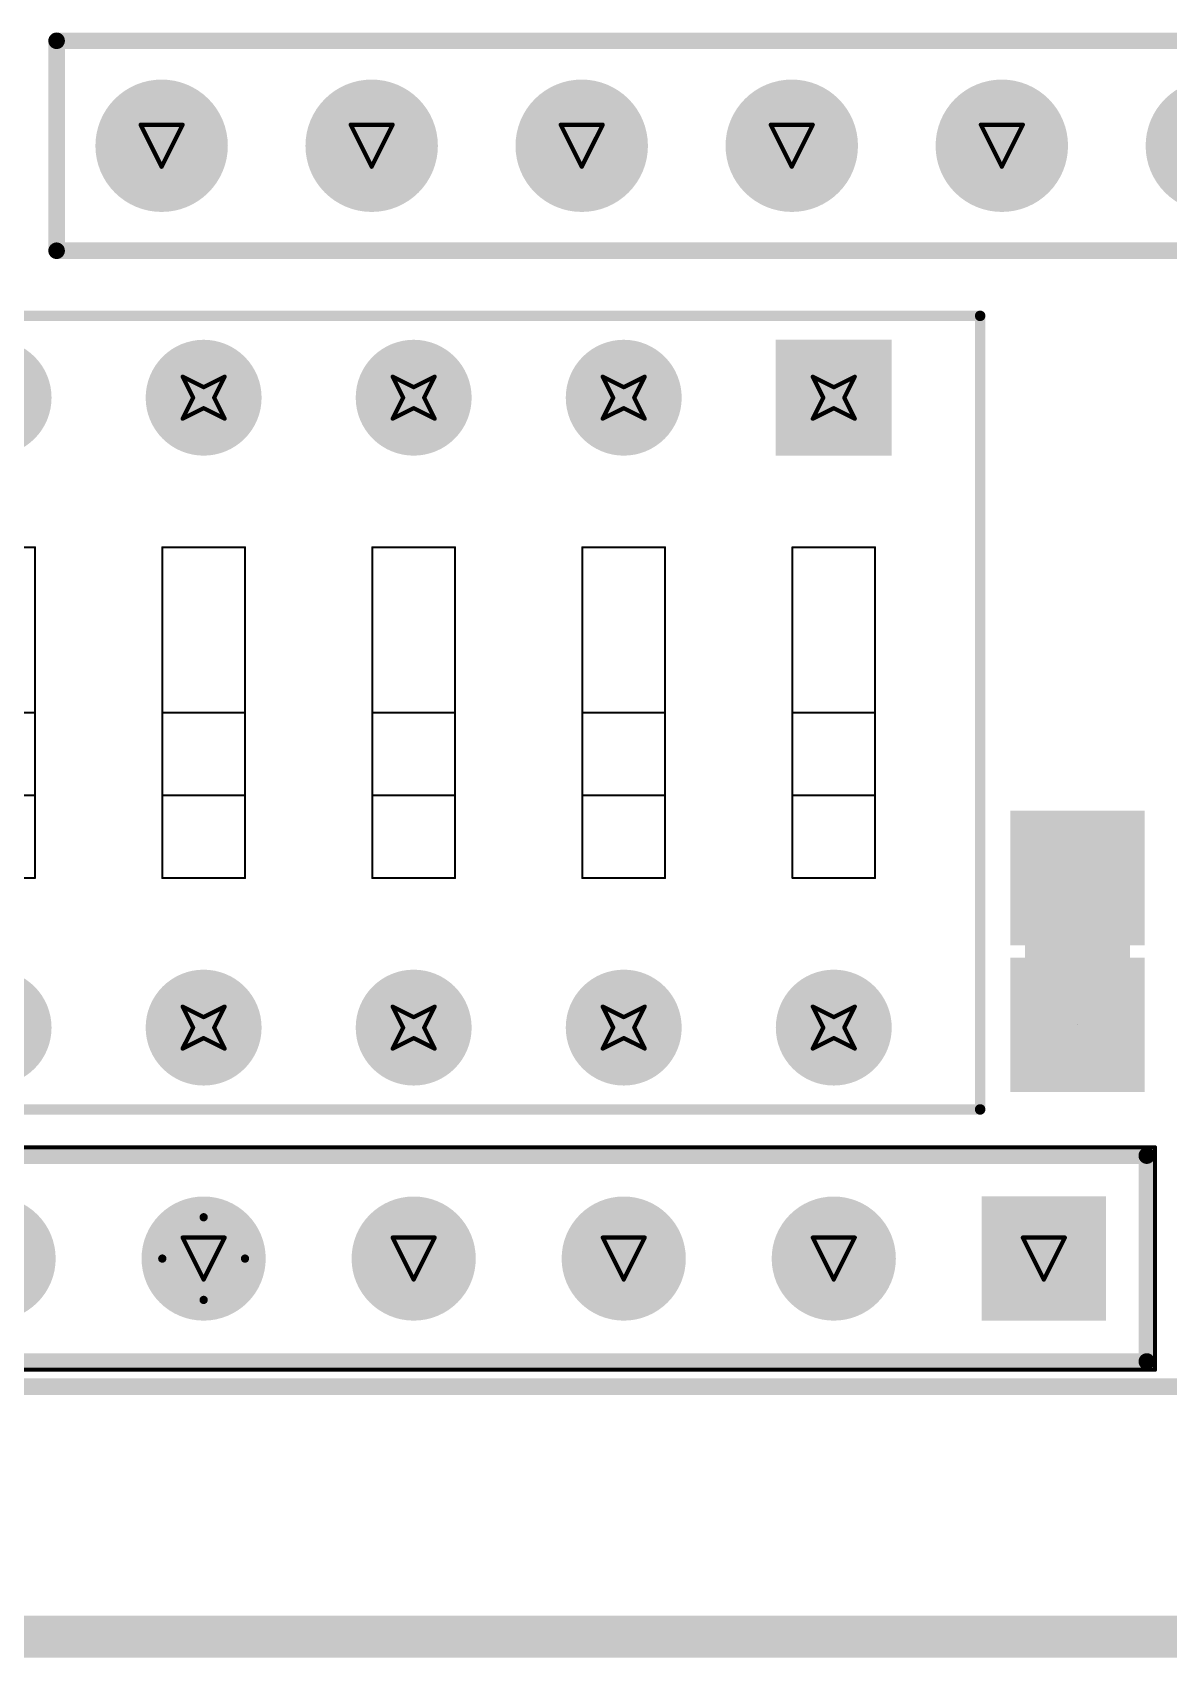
# Model space of a CAD drawing. Header units: millimetres. Extents: x 3.26 to 13.14, y 5.38 to 10.83.
# Drawn here: x 5.549 to 6.089, y 5.99 to 6.764 of the extents above; entities that cross this region are included whole.
import ezdxf

# ---------------------------------------------------------------- set-up
doc = ezdxf.new("R2010")
doc.units = ezdxf.units.MM
doc.header["$MEASUREMENT"] = 0
for name, color, linetype in [('BottomLayer', 5, 'Continuous'), ('BottomSolder', 6, 'Continuous'), ('DrillDrawing', 1, 'Continuous'), ('KeepOutLayer', 6, 'Continuous'), ('Mechanical1', 6, 'Continuous'), ('Mechanical13', 56, 'Continuous'), ('Mechanical15', 56, 'Continuous'), ('MultiLayer', 9, 'Continuous'), ('PadHoleLayer', 156, 'Continuous'), ('TopLayer', 1, 'Continuous'), ('TopOverlay', 2, 'Continuous'), ('TopPaste', 8, 'Continuous'), ('TopSolder', 216, 'Continuous')]:
    doc.layers.add(name, color=color, linetype=linetype)

# ---------------------------------------------------------------- blocks, each defined once
blk = doc.blocks.new('418117270908_5')
at = {"layer": 'BottomLayer', "const_width": 0.02559}
for points in [[(-0.3628, 0.15, 1), (-0.3372, 0.15, 1)], [(-0.2628, 0.15, 1), (-0.2372, 0.15, 1)], [(-0.1628, 0.15, 1), (-0.1372, 0.15, 1)], [(-0.0628, 0.15, 1), (-0.0372, 0.15, 1)], [(0.0372, 0.15, 1), (0.0628, 0.15, 1)], [(0.1372, 0.15, 1), (0.1628, 0.15, 1)], [(0.2372, 0.15, 1), (0.2628, 0.15, 1)], [(0.3372, 0.15, 1), (0.3628, 0.15, 1)], [(-0.2628, -0.15, 1), (-0.2372, -0.15, 1)], [(-0.1628, -0.15, 1), (-0.1372, -0.15, 1)], [(-0.0628, -0.15, 1), (-0.0372, -0.15, 1)], [(0.0372, -0.15, 1), (0.0628, -0.15, 1)], [(0.1372, -0.15, 1), (0.1628, -0.15, 1)], [(0.2372, -0.15, 1), (0.2628, -0.15, 1)], [(0.3372, -0.15, 1), (0.3628, -0.15, 1)]]:
    blk.add_lwpolyline(points, format="xyb", close=True, dxfattribs=at)
at = {"layer": 'BottomLayer'}
blk.add_solid([(-0.37559, -0.17559), (-0.32441, -0.17559), (-0.37559, -0.12441), (-0.32441, -0.12441)], dxfattribs=at)
at = {"layer": 'BottomSolder', "const_width": 0.02759}
for points in [[(-0.3638, 0.15, 1), (-0.3362, 0.15, 1)], [(-0.2638, 0.15, 1), (-0.2362, 0.15, 1)], [(-0.1638, 0.15, 1), (-0.1362, 0.15, 1)], [(-0.0638, 0.15, 1), (-0.0362, 0.15, 1)], [(0.0362, 0.15, 1), (0.0638, 0.15, 1)], [(0.1362, 0.15, 1), (0.1638, 0.15, 1)], [(0.2362, 0.15, 1), (0.2638, 0.15, 1)], [(0.3362, 0.15, 1), (0.3638, 0.15, 1)], [(-0.2638, -0.15, 1), (-0.2362, -0.15, 1)], [(-0.1638, -0.15, 1), (-0.1362, -0.15, 1)], [(-0.0638, -0.15, 1), (-0.0362, -0.15, 1)], [(0.0362, -0.15, 1), (0.0638, -0.15, 1)], [(0.1362, -0.15, 1), (0.1638, -0.15, 1)], [(0.2362, -0.15, 1), (0.2638, -0.15, 1)], [(0.3362, -0.15, 1), (0.3638, -0.15, 1)]]:
    blk.add_lwpolyline(points, format="xyb", close=True, dxfattribs=at)
at = {"layer": 'BottomSolder'}
blk.add_solid([(-0.37759, -0.17759), (-0.32241, -0.17759), (-0.37759, -0.12241), (-0.32241, -0.12241)], dxfattribs=at)
at = {"layer": 'MultiLayer', "const_width": 0.02559}
for points in [[(-0.3628, 0.15, 1), (-0.3372, 0.15, 1)], [(-0.2628, 0.15, 1), (-0.2372, 0.15, 1)], [(-0.1628, 0.15, 1), (-0.1372, 0.15, 1)], [(-0.0628, 0.15, 1), (-0.0372, 0.15, 1)], [(0.0372, 0.15, 1), (0.0628, 0.15, 1)], [(0.1372, 0.15, 1), (0.1628, 0.15, 1)], [(0.2372, 0.15, 1), (0.2628, 0.15, 1)], [(0.3372, 0.15, 1), (0.3628, 0.15, 1)], [(-0.2628, -0.15, 1), (-0.2372, -0.15, 1)], [(-0.1628, -0.15, 1), (-0.1372, -0.15, 1)], [(-0.0628, -0.15, 1), (-0.0372, -0.15, 1)], [(0.0372, -0.15, 1), (0.0628, -0.15, 1)], [(0.1372, -0.15, 1), (0.1628, -0.15, 1)], [(0.2372, -0.15, 1), (0.2628, -0.15, 1)], [(0.3372, -0.15, 1), (0.3628, -0.15, 1)]]:
    blk.add_lwpolyline(points, format="xyb", close=True, dxfattribs=at)
at = {"layer": 'MultiLayer'}
blk.add_solid([(-0.37559, -0.17559), (-0.32441, -0.17559), (-0.37559, -0.12441), (-0.32441, -0.12441)], dxfattribs=at)
at = {"layer": 'PadHoleLayer', "const_width": 0.01575}
for points in [[(-0.35787, 0.15, 1), (-0.34213, 0.15, 1)], [(-0.25787, 0.15, 1), (-0.24213, 0.15, 1)], [(-0.15787, 0.15, 1), (-0.14213, 0.15, 1)], [(-0.05787, 0.15, 1), (-0.04213, 0.15, 1)], [(0.04213, 0.15, 1), (0.05787, 0.15, 1)], [(0.14213, 0.15, 1), (0.15787, 0.15, 1)], [(0.24213, 0.15, 1), (0.25787, 0.15, 1)], [(0.34213, 0.15, 1), (0.35787, 0.15, 1)], [(-0.35787, -0.15, 1), (-0.34213, -0.15, 1)], [(-0.25787, -0.15, 1), (-0.24213, -0.15, 1)], [(-0.15787, -0.15, 1), (-0.14213, -0.15, 1)], [(-0.05787, -0.15, 1), (-0.04213, -0.15, 1)], [(0.04213, -0.15, 1), (0.05787, -0.15, 1)], [(0.14213, -0.15, 1), (0.15787, -0.15, 1)], [(0.24213, -0.15, 1), (0.25787, -0.15, 1)], [(0.34213, -0.15, 1), (0.35787, -0.15, 1)]]:
    blk.add_lwpolyline(points, format="xyb", close=True, dxfattribs=at)
at = {"layer": 'TopLayer', "const_width": 0.02559}
for points in [[(-0.3628, 0.15, 1), (-0.3372, 0.15, 1)], [(-0.2628, 0.15, 1), (-0.2372, 0.15, 1)], [(-0.1628, 0.15, 1), (-0.1372, 0.15, 1)], [(-0.0628, 0.15, 1), (-0.0372, 0.15, 1)], [(0.0372, 0.15, 1), (0.0628, 0.15, 1)], [(0.1372, 0.15, 1), (0.1628, 0.15, 1)], [(0.2372, 0.15, 1), (0.2628, 0.15, 1)], [(0.3372, 0.15, 1), (0.3628, 0.15, 1)], [(-0.2628, -0.15, 1), (-0.2372, -0.15, 1)], [(-0.1628, -0.15, 1), (-0.1372, -0.15, 1)], [(-0.0628, -0.15, 1), (-0.0372, -0.15, 1)], [(0.0372, -0.15, 1), (0.0628, -0.15, 1)], [(0.1372, -0.15, 1), (0.1628, -0.15, 1)], [(0.2372, -0.15, 1), (0.2628, -0.15, 1)], [(0.3372, -0.15, 1), (0.3628, -0.15, 1)]]:
    blk.add_lwpolyline(points, format="xyb", close=True, dxfattribs=at)
at = {"layer": 'TopLayer'}
blk.add_solid([(-0.37559, -0.17559), (-0.32441, -0.17559), (-0.37559, -0.12441), (-0.32441, -0.12441)], dxfattribs=at)
at = {"layer": 'TopOverlay'}
for points, const_width in [([(-0.41969, 0.18898), (-0.41969, -0.18898)], 0.005), ([(0.41969, 0.18898), (-0.41969, 0.18898)], 0.005), ([(-0.41969, 0.18898), (-0.41969, -0.18898)], 0.005), ([(0.41969, 0.18898), (-0.41969, 0.18898)], 0.005), ([(0.41969, 0.18898), (0.41969, -0.18898)], 0.005), ([(0.41969, 0.18898), (0.41969, -0.18898)], 0.005), ([(-0.33032, 0.07874), (-0.36968, 0.07874)], 0.000984), ([(-0.36968, 0.07874), (-0.36968, -0.07874)], 0.000984), ([(-0.33032, 0.07874), (-0.33032, -0.07874)], 0.000984), ([(-0.23031, 0.07874), (-0.26969, 0.07874)], 0.000984), ([(-0.26969, 0.07874), (-0.26969, -0.07874)], 0.000984), ([(-0.23031, 0.07874), (-0.23031, -0.07874)], 0.000984), ([(-0.13031, 0.07874), (-0.16969, 0.07874)], 0.000984), ([(-0.16969, 0.07874), (-0.16969, -0.07874)], 0.000984), ([(-0.13031, 0.07874), (-0.13031, -0.07874)], 0.000984), ([(-0.03032, 0.07874), (-0.06968, 0.07874)], 0.000984), ([(-0.06968, 0.07874), (-0.06968, -0.07874)], 0.000984), ([(-0.03032, 0.07874), (-0.03032, -0.07874)], 0.000984), ([(0.06968, 0.07874), (0.03032, 0.07874)], 0.000984), ([(0.03032, 0.07874), (0.03032, -0.07874)], 0.000984), ([(0.06968, 0.07874), (0.06968, -0.07874)], 0.000984), ([(0.16969, 0.07874), (0.13031, 0.07874)], 0.000984), ([(0.13031, 0.07874), (0.13031, -0.07874)], 0.000984), ([(0.16969, 0.07874), (0.16969, -0.07874)], 0.000984), ([(0.26969, 0.07874), (0.23031, 0.07874)], 0.000984), ([(0.23031, 0.07874), (0.23031, -0.07874)], 0.000984), ([(0.26969, 0.07874), (0.26969, -0.07874)], 0.000984), ([(0.36968, 0.07874), (0.33032, 0.07874)], 0.000984), ([(0.33032, 0.07874), (0.33032, -0.07874)], 0.000984), ([(0.36968, 0.07874), (0.36968, -0.07874)], 0.000984), ([(-0.33032, 0.03937), (-0.36968, 0.03937)], 0.000984), ([(-0.23031, 0.03937), (-0.26969, 0.03937)], 0.000984), ([(-0.13031, 0.03937), (-0.16969, 0.03937)], 0.000984), ([(-0.03032, 0.03937), (-0.06968, 0.03937)], 0.000984), ([(0.06968, 0.03937), (0.03032, 0.03937)], 0.000984), ([(0.16969, 0.03937), (0.13031, 0.03937)], 0.000984), ([(0.26969, 0.03937), (0.23031, 0.03937)], 0.000984), ([(0.36968, 0.03937), (0.33032, 0.03937)], 0.000984), ([(-0.33032, 0), (-0.36968, 0)], 0.000984), ([(-0.23031, 0), (-0.26969, 0)], 0.000984), ([(-0.13031, 0), (-0.16969, 0)], 0.000984), ([(-0.03032, 0), (-0.06968, 0)], 0.000984), ([(0.06968, 0), (0.03032, 0)], 0.000984), ([(0.16969, 0), (0.13031, 0)], 0.000984), ([(0.26969, 0), (0.23031, 0)], 0.000984), ([(0.36968, 0), (0.33032, 0)], 0.000984), ([(-0.33032, -0.07874), (-0.36968, -0.07874)], 0.000984), ([(-0.23031, -0.07874), (-0.26969, -0.07874)], 0.000984), ([(-0.13031, -0.07874), (-0.16969, -0.07874)], 0.000984), ([(-0.03032, -0.07874), (-0.06968, -0.07874)], 0.000984), ([(0.06968, -0.07874), (0.03032, -0.07874)], 0.000984), ([(0.16969, -0.07874), (0.13031, -0.07874)], 0.000984), ([(0.26969, -0.07874), (0.23031, -0.07874)], 0.000984), ([(0.36968, -0.07874), (0.33032, -0.07874)], 0.000984), ([(0.41969, -0.18898), (-0.41969, -0.18898)], 0.005), ([(0.41969, -0.18898), (-0.41969, -0.18898)], 0.005)]:
    blk.add_lwpolyline(points, dxfattribs=dict(at, const_width=const_width))
for points, const_width in [([(-0.42094, 0.18898, 1), (-0.41844, 0.18898, 1)], 0.0025), ([(-0.42094, 0.18898, 1), (-0.41844, 0.18898, 1)], 0.0025), ([(-0.42094, 0.18898, 1), (-0.41844, 0.18898, 1)], 0.0025), ([(-0.42094, 0.18898, 1), (-0.41844, 0.18898, 1)], 0.0025), ([(0.41844, 0.18898, 1), (0.42094, 0.18898, 1)], 0.0025), ([(0.41844, 0.18898, 1), (0.42094, 0.18898, 1)], 0.0025), ([(0.41844, 0.18898, 1), (0.42094, 0.18898, 1)], 0.0025), ([(0.41844, 0.18898, 1), (0.42094, 0.18898, 1)], 0.0025), ([(-0.36993, 0.07874, 1), (-0.36944, 0.07874, 1)], 0.000492), ([(-0.36993, 0.07874, 1), (-0.36944, 0.07874, 1)], 0.000492), ([(-0.33056, 0.07874, 1), (-0.33007, 0.07874, 1)], 0.000492), ([(-0.33056, 0.07874, 1), (-0.33007, 0.07874, 1)], 0.000492), ([(-0.26993, 0.07874, 1), (-0.26944, 0.07874, 1)], 0.000492), ([(-0.26993, 0.07874, 1), (-0.26944, 0.07874, 1)], 0.000492), ([(-0.23056, 0.07874, 1), (-0.23007, 0.07874, 1)], 0.000492), ([(-0.23056, 0.07874, 1), (-0.23007, 0.07874, 1)], 0.000492), ([(-0.16993, 0.07874, 1), (-0.16944, 0.07874, 1)], 0.000492), ([(-0.16993, 0.07874, 1), (-0.16944, 0.07874, 1)], 0.000492), ([(-0.13056, 0.07874, 1), (-0.13007, 0.07874, 1)], 0.000492), ([(-0.13056, 0.07874, 1), (-0.13007, 0.07874, 1)], 0.000492), ([(-0.06993, 0.07874, 1), (-0.06944, 0.07874, 1)], 0.000492), ([(-0.06993, 0.07874, 1), (-0.06944, 0.07874, 1)], 0.000492), ([(-0.03056, 0.07874, 1), (-0.03007, 0.07874, 1)], 0.000492), ([(-0.03056, 0.07874, 1), (-0.03007, 0.07874, 1)], 0.000492), ([(0.03007, 0.07874, 1), (0.03056, 0.07874, 1)], 0.000492), ([(0.03007, 0.07874, 1), (0.03056, 0.07874, 1)], 0.000492), ([(0.06944, 0.07874, 1), (0.06993, 0.07874, 1)], 0.000492), ([(0.06944, 0.07874, 1), (0.06993, 0.07874, 1)], 0.000492), ([(0.13007, 0.07874, 1), (0.13056, 0.07874, 1)], 0.000492), ([(0.13007, 0.07874, 1), (0.13056, 0.07874, 1)], 0.000492), ([(0.16944, 0.07874, 1), (0.16993, 0.07874, 1)], 0.000492), ([(0.16944, 0.07874, 1), (0.16993, 0.07874, 1)], 0.000492), ([(0.23007, 0.07874, 1), (0.23056, 0.07874, 1)], 0.000492), ([(0.23007, 0.07874, 1), (0.23056, 0.07874, 1)], 0.000492), ([(0.26944, 0.07874, 1), (0.26993, 0.07874, 1)], 0.000492), ([(0.26944, 0.07874, 1), (0.26993, 0.07874, 1)], 0.000492), ([(0.33007, 0.07874, 1), (0.33056, 0.07874, 1)], 0.000492), ([(0.33007, 0.07874, 1), (0.33056, 0.07874, 1)], 0.000492), ([(0.36944, 0.07874, 1), (0.36993, 0.07874, 1)], 0.000492), ([(0.36944, 0.07874, 1), (0.36993, 0.07874, 1)], 0.000492), ([(-0.36993, 0.03937, 1), (-0.36944, 0.03937, 1)], 0.000492), ([(-0.33056, 0.03937, 1), (-0.33007, 0.03937, 1)], 0.000492), ([(-0.26993, 0.03937, 1), (-0.26944, 0.03937, 1)], 0.000492), ([(-0.23056, 0.03937, 1), (-0.23007, 0.03937, 1)], 0.000492), ([(-0.16993, 0.03937, 1), (-0.16944, 0.03937, 1)], 0.000492), ([(-0.13056, 0.03937, 1), (-0.13007, 0.03937, 1)], 0.000492), ([(-0.06993, 0.03937, 1), (-0.06944, 0.03937, 1)], 0.000492), ([(-0.03056, 0.03937, 1), (-0.03007, 0.03937, 1)], 0.000492), ([(0.03007, 0.03937, 1), (0.03056, 0.03937, 1)], 0.000492), ([(0.06944, 0.03937, 1), (0.06993, 0.03937, 1)], 0.000492), ([(0.13007, 0.03937, 1), (0.13056, 0.03937, 1)], 0.000492), ([(0.16944, 0.03937, 1), (0.16993, 0.03937, 1)], 0.000492), ([(0.23007, 0.03937, 1), (0.23056, 0.03937, 1)], 0.000492), ([(0.26944, 0.03937, 1), (0.26993, 0.03937, 1)], 0.000492), ([(0.33007, 0.03937, 1), (0.33056, 0.03937, 1)], 0.000492), ([(0.36944, 0.03937, 1), (0.36993, 0.03937, 1)], 0.000492), ([(-0.36993, 0, 1), (-0.36944, 0, 1)], 0.000492), ([(-0.33056, 0, 1), (-0.33007, 0, 1)], 0.000492), ([(-0.26993, 0, 1), (-0.26944, 0, 1)], 0.000492), ([(-0.23056, 0, 1), (-0.23007, 0, 1)], 0.000492), ([(-0.16993, 0, 1), (-0.16944, 0, 1)], 0.000492), ([(-0.13056, 0, 1), (-0.13007, 0, 1)], 0.000492), ([(-0.06993, 0, 1), (-0.06944, 0, 1)], 0.000492), ([(-0.03056, 0, 1), (-0.03007, 0, 1)], 0.000492), ([(0.03007, 0, 1), (0.03056, 0, 1)], 0.000492), ([(0.06944, 0, 1), (0.06993, 0, 1)], 0.000492), ([(0.13007, 0, 1), (0.13056, 0, 1)], 0.000492), ([(0.16944, 0, 1), (0.16993, 0, 1)], 0.000492), ([(0.23007, 0, 1), (0.23056, 0, 1)], 0.000492), ([(0.26944, 0, 1), (0.26993, 0, 1)], 0.000492), ([(0.33007, 0, 1), (0.33056, 0, 1)], 0.000492), ([(0.36944, 0, 1), (0.36993, 0, 1)], 0.000492), ([(-0.36993, -0.07874, 1), (-0.36944, -0.07874, 1)], 0.000492), ([(-0.36993, -0.07874, 1), (-0.36944, -0.07874, 1)], 0.000492), ([(-0.33056, -0.07874, 1), (-0.33007, -0.07874, 1)], 0.000492), ([(-0.33056, -0.07874, 1), (-0.33007, -0.07874, 1)], 0.000492), ([(-0.26993, -0.07874, 1), (-0.26944, -0.07874, 1)], 0.000492), ([(-0.26993, -0.07874, 1), (-0.26944, -0.07874, 1)], 0.000492), ([(-0.23056, -0.07874, 1), (-0.23007, -0.07874, 1)], 0.000492), ([(-0.23056, -0.07874, 1), (-0.23007, -0.07874, 1)], 0.000492), ([(-0.16993, -0.07874, 1), (-0.16944, -0.07874, 1)], 0.000492), ([(-0.16993, -0.07874, 1), (-0.16944, -0.07874, 1)], 0.000492), ([(-0.13056, -0.07874, 1), (-0.13007, -0.07874, 1)], 0.000492), ([(-0.13056, -0.07874, 1), (-0.13007, -0.07874, 1)], 0.000492), ([(-0.06993, -0.07874, 1), (-0.06944, -0.07874, 1)], 0.000492), ([(-0.06993, -0.07874, 1), (-0.06944, -0.07874, 1)], 0.000492), ([(-0.03056, -0.07874, 1), (-0.03007, -0.07874, 1)], 0.000492), ([(-0.03056, -0.07874, 1), (-0.03007, -0.07874, 1)], 0.000492), ([(0.03007, -0.07874, 1), (0.03056, -0.07874, 1)], 0.000492), ([(0.03007, -0.07874, 1), (0.03056, -0.07874, 1)], 0.000492), ([(0.06944, -0.07874, 1), (0.06993, -0.07874, 1)], 0.000492), ([(0.06944, -0.07874, 1), (0.06993, -0.07874, 1)], 0.000492), ([(0.13007, -0.07874, 1), (0.13056, -0.07874, 1)], 0.000492), ([(0.13007, -0.07874, 1), (0.13056, -0.07874, 1)], 0.000492), ([(0.16944, -0.07874, 1), (0.16993, -0.07874, 1)], 0.000492), ([(0.16944, -0.07874, 1), (0.16993, -0.07874, 1)], 0.000492), ([(0.23007, -0.07874, 1), (0.23056, -0.07874, 1)], 0.000492), ([(0.23007, -0.07874, 1), (0.23056, -0.07874, 1)], 0.000492), ([(0.26944, -0.07874, 1), (0.26993, -0.07874, 1)], 0.000492), ([(0.26944, -0.07874, 1), (0.26993, -0.07874, 1)], 0.000492), ([(0.33007, -0.07874, 1), (0.33056, -0.07874, 1)], 0.000492), ([(0.33007, -0.07874, 1), (0.33056, -0.07874, 1)], 0.000492), ([(0.36944, -0.07874, 1), (0.36993, -0.07874, 1)], 0.000492), ([(0.36944, -0.07874, 1), (0.36993, -0.07874, 1)], 0.000492), ([(-0.42094, -0.18898, 1), (-0.41844, -0.18898, 1)], 0.0025), ([(-0.42094, -0.18898, 1), (-0.41844, -0.18898, 1)], 0.0025), ([(-0.42094, -0.18898, 1), (-0.41844, -0.18898, 1)], 0.0025), ([(-0.42094, -0.18898, 1), (-0.41844, -0.18898, 1)], 0.0025), ([(0.41844, -0.18898, 1), (0.42094, -0.18898, 1)], 0.0025), ([(0.41844, -0.18898, 1), (0.42094, -0.18898, 1)], 0.0025), ([(0.41844, -0.18898, 1), (0.42094, -0.18898, 1)], 0.0025), ([(0.41844, -0.18898, 1), (0.42094, -0.18898, 1)], 0.0025)]:
    blk.add_lwpolyline(points, format="xyb", close=True, dxfattribs=dict(at, const_width=const_width))
at = {"layer": 'TopSolder', "const_width": 0.02759}
for points in [[(-0.3638, 0.15, 1), (-0.3362, 0.15, 1)], [(-0.2638, 0.15, 1), (-0.2362, 0.15, 1)], [(-0.1638, 0.15, 1), (-0.1362, 0.15, 1)], [(-0.0638, 0.15, 1), (-0.0362, 0.15, 1)], [(0.0362, 0.15, 1), (0.0638, 0.15, 1)], [(0.1362, 0.15, 1), (0.1638, 0.15, 1)], [(0.2362, 0.15, 1), (0.2638, 0.15, 1)], [(0.3362, 0.15, 1), (0.3638, 0.15, 1)], [(-0.2638, -0.15, 1), (-0.2362, -0.15, 1)], [(-0.1638, -0.15, 1), (-0.1362, -0.15, 1)], [(-0.0638, -0.15, 1), (-0.0362, -0.15, 1)], [(0.0362, -0.15, 1), (0.0638, -0.15, 1)], [(0.1362, -0.15, 1), (0.1638, -0.15, 1)], [(0.2362, -0.15, 1), (0.2638, -0.15, 1)], [(0.3362, -0.15, 1), (0.3638, -0.15, 1)]]:
    blk.add_lwpolyline(points, format="xyb", close=True, dxfattribs=at)
at = {"layer": 'TopSolder'}
blk.add_solid([(-0.37759, -0.17759), (-0.32241, -0.17759), (-0.37759, -0.12241), (-0.32241, -0.12241)], dxfattribs=at)
blk = doc.blocks.new('BOUR_4609X_10')
at = {"layer": 'BottomLayer', "const_width": 0.02756}
for points in [[(-0.31378, 0, 1), (-0.28622, 0, 1)], [(-0.21378, 0, 1), (-0.18622, 0, 1)], [(-0.11378, 0, 1), (-0.08622, 0, 1)], [(-0.01378, 0, 1), (0.01378, 0, 1)], [(0.08622, 0, 1), (0.11378, 0, 1)]]:
    blk.add_lwpolyline(points, format="xyb", close=True, dxfattribs=at)
at = {"layer": 'BottomLayer'}
blk.add_solid([(-0.42756, -0.02756), (-0.37244, -0.02756), (-0.42756, 0.02756), (-0.37244, 0.02756)], dxfattribs=at)
at = {"layer": 'Mechanical13', "const_width": 0.00394}
for points in [[(0.44902, 0.04902), (-0.44902, 0.04902)], [(-0.44902, 0.04902), (-0.44902, -0.04902)], [(0.44902, -0.04902), (-0.44902, -0.04902)]]:
    blk.add_lwpolyline(points, dxfattribs=at)
at = {"layer": 'Mechanical13', "const_width": 0.00197}
for points in [[(-0.45, 0.04902, 1), (-0.44803, 0.04902, 1)], [(-0.45, 0.04902, 1), (-0.44803, 0.04902, 1)], [(-0.45, -0.04902, 1), (-0.44803, -0.04902, 1)], [(-0.45, -0.04902, 1), (-0.44803, -0.04902, 1)]]:
    blk.add_lwpolyline(points, format="xyb", close=True, dxfattribs=at)
at = {"layer": 'Mechanical15'}
for points, const_width in [([(-0.45295, 0.05295), (-0.45295, -0.05295)], 0.00197), ([(0.45295, 0.05295), (-0.45295, 0.05295)], 0.00197), ([(0, 0.01969), (0, -0.01969)], 0.00394), ([(0.01969, 0), (-0.01969, 0)], 0.00394), ([(0.45295, -0.05295), (-0.45295, -0.05295)], 0.00197)]:
    blk.add_lwpolyline(points, dxfattribs=dict(at, const_width=const_width))
for points, const_width in [([(-0.45344, 0.05295, 1), (-0.45246, 0.05295, 1)], 0.000984), ([(-0.45344, 0.05295, 1), (-0.45246, 0.05295, 1)], 0.000984), ([(-0.00098, 0.01969, 1), (0.00098, 0.01969, 1)], 0.00197), ([(-0.02067, 0, 1), (-0.0187, 0, 1)], 0.00197), ([(0.0187, 0, 1), (0.02067, 0, 1)], 0.00197), ([(-0.00098, -0.01969, 1), (0.00098, -0.01969, 1)], 0.00197), ([(-0.45344, -0.05295, 1), (-0.45246, -0.05295, 1)], 0.000984), ([(-0.45344, -0.05295, 1), (-0.45246, -0.05295, 1)], 0.000984)]:
    blk.add_lwpolyline(points, format="xyb", close=True, dxfattribs=dict(at, const_width=const_width))
at = {"layer": 'MultiLayer', "const_width": 0.02756}
for points in [[(-0.31378, 0, 1), (-0.28622, 0, 1)], [(-0.21378, 0, 1), (-0.18622, 0, 1)], [(-0.11378, 0, 1), (-0.08622, 0, 1)], [(-0.01378, 0, 1), (0.01378, 0, 1)], [(0.08622, 0, 1), (0.11378, 0, 1)]]:
    blk.add_lwpolyline(points, format="xyb", close=True, dxfattribs=at)
at = {"layer": 'MultiLayer'}
blk.add_solid([(-0.42756, -0.02756), (-0.37244, -0.02756), (-0.42756, 0.02756), (-0.37244, 0.02756)], dxfattribs=at)
at = {"layer": 'PadHoleLayer', "const_width": 0.01772}
for points in [[(-0.40886, 0, 1), (-0.39114, 0, 1)], [(-0.30886, 0, 1), (-0.29114, 0, 1)], [(-0.20886, 0, 1), (-0.19114, 0, 1)], [(-0.10886, 0, 1), (-0.09114, 0, 1)], [(-0.00886, 0, 1), (0.00886, 0, 1)]]:
    blk.add_lwpolyline(points, format="xyb", close=True, dxfattribs=at)
at = {"layer": 'TopLayer', "const_width": 0.02756}
for points in [[(-0.31378, 0, 1), (-0.28622, 0, 1)], [(-0.21378, 0, 1), (-0.18622, 0, 1)], [(-0.11378, 0, 1), (-0.08622, 0, 1)], [(-0.01378, 0, 1), (0.01378, 0, 1)], [(0.08622, 0, 1), (0.11378, 0, 1)]]:
    blk.add_lwpolyline(points, format="xyb", close=True, dxfattribs=at)
at = {"layer": 'TopLayer'}
blk.add_solid([(-0.42756, -0.02756), (-0.37244, -0.02756), (-0.42756, 0.02756), (-0.37244, 0.02756)], dxfattribs=at)
at = {"layer": 'TopOverlay', "const_width": 0.00787}
for points in [[(0.44902, 0.04902), (-0.44902, 0.04902)], [(-0.44902, 0.04902), (-0.44902, -0.04902)], [(0.44902, -0.04902), (-0.44902, -0.04902)]]:
    blk.add_lwpolyline(points, dxfattribs=at)
at = {"layer": 'TopOverlay', "const_width": 0.00394}
for points in [[(-0.45098, 0.04902, 1), (-0.44705, 0.04902, 1)], [(-0.45098, 0.04902, 1), (-0.44705, 0.04902, 1)], [(-0.45098, -0.04902, 1), (-0.44705, -0.04902, 1)], [(-0.45098, -0.04902, 1), (-0.44705, -0.04902, 1)]]:
    blk.add_lwpolyline(points, format="xyb", close=True, dxfattribs=at)
at = {"layer": 'TopSolder', "const_width": 0.02956}
for points in [[(-0.31478, 0, 1), (-0.28522, 0, 1)], [(-0.21478, 0, 1), (-0.18522, 0, 1)], [(-0.11478, 0, 1), (-0.08522, 0, 1)], [(-0.01478, 0, 1), (0.01478, 0, 1)], [(0.08522, 0, 1), (0.11478, 0, 1)]]:
    blk.add_lwpolyline(points, format="xyb", close=True, dxfattribs=at)
at = {"layer": 'TopSolder'}
blk.add_solid([(-0.42956, -0.02956), (-0.37044, -0.02956), (-0.42956, 0.02956), (-0.37044, 0.02956)], dxfattribs=at)
blk = doc.blocks.new('HDR1X8_30')
at = {"layer": 'BottomLayer', "const_width": 0.02953}
for points in [[(0.08524, 0, 1), (0.11476, 0, 1)], [(0.18524, 0, 1), (0.21476, 0, 1)], [(0.28524, 0, 1), (0.31476, 0, 1)], [(0.38524, 0, 1), (0.41476, 0, 1)], [(0.48524, 0, 1), (0.51476, 0, 1)], [(0.58524, 0, 1), (0.61476, 0, 1)], [(0.68524, 0, 1), (0.71476, 0, 1)]]:
    blk.add_lwpolyline(points, format="xyb", close=True, dxfattribs=at)
at = {"layer": 'BottomLayer'}
blk.add_solid([(-0.02953, -0.02953), (0.02953, -0.02953), (-0.02953, 0.02953), (0.02953, 0.02953)], dxfattribs=at)
at = {"layer": 'BottomSolder', "const_width": 0.03153}
for points in [[(0.08424, 0, 1), (0.11576, 0, 1)], [(0.18424, 0, 1), (0.21576, 0, 1)], [(0.28424, 0, 1), (0.31576, 0, 1)], [(0.38424, 0, 1), (0.41576, 0, 1)], [(0.48424, 0, 1), (0.51576, 0, 1)], [(0.58424, 0, 1), (0.61576, 0, 1)], [(0.68424, 0, 1), (0.71576, 0, 1)]]:
    blk.add_lwpolyline(points, format="xyb", close=True, dxfattribs=at)
at = {"layer": 'BottomSolder'}
blk.add_solid([(-0.03153, -0.03153), (0.03153, -0.03153), (-0.03153, 0.03153), (0.03153, 0.03153)], dxfattribs=at)
at = {"layer": 'MultiLayer', "const_width": 0.02953}
for points in [[(0.08524, 0, 1), (0.11476, 0, 1)], [(0.18524, 0, 1), (0.21476, 0, 1)], [(0.28524, 0, 1), (0.31476, 0, 1)], [(0.38524, 0, 1), (0.41476, 0, 1)], [(0.48524, 0, 1), (0.51476, 0, 1)], [(0.58524, 0, 1), (0.61476, 0, 1)], [(0.68524, 0, 1), (0.71476, 0, 1)]]:
    blk.add_lwpolyline(points, format="xyb", close=True, dxfattribs=at)
at = {"layer": 'MultiLayer'}
blk.add_solid([(-0.02953, -0.02953), (0.02953, -0.02953), (-0.02953, 0.02953), (0.02953, 0.02953)], dxfattribs=at)
at = {"layer": 'PadHoleLayer', "const_width": 0.01772}
for points in [[(-0.00886, 0, 1), (0.00886, 0, 1)], [(0.09114, 0, 1), (0.10886, 0, 1)], [(0.19114, 0, 1), (0.20886, 0, 1)], [(0.29114, 0, 1), (0.30886, 0, 1)], [(0.39114, 0, 1), (0.40886, 0, 1)], [(0.49114, 0, 1), (0.50886, 0, 1)], [(0.59114, 0, 1), (0.60886, 0, 1)], [(0.69114, 0, 1), (0.70886, 0, 1)]]:
    blk.add_lwpolyline(points, format="xyb", close=True, dxfattribs=at)
at = {"layer": 'TopLayer', "const_width": 0.02953}
for points in [[(0.08524, 0, 1), (0.11476, 0, 1)], [(0.18524, 0, 1), (0.21476, 0, 1)], [(0.28524, 0, 1), (0.31476, 0, 1)], [(0.38524, 0, 1), (0.41476, 0, 1)], [(0.48524, 0, 1), (0.51476, 0, 1)], [(0.58524, 0, 1), (0.61476, 0, 1)], [(0.68524, 0, 1), (0.71476, 0, 1)]]:
    blk.add_lwpolyline(points, format="xyb", close=True, dxfattribs=at)
at = {"layer": 'TopLayer'}
blk.add_solid([(-0.02953, -0.02953), (0.02953, -0.02953), (-0.02953, 0.02953), (0.02953, 0.02953)], dxfattribs=at)
at = {"layer": 'TopOverlay', "const_width": 0.00787}
for points in [[(0.75, 0.05), (-0.05, 0.05)], [(-0.05, 0.05), (-0.05, -0.05)], [(0.75, 0.05), (0.75, -0.05)], [(0.75, -0.05), (-0.05, -0.05)]]:
    blk.add_lwpolyline(points, dxfattribs=at)
at = {"layer": 'TopOverlay', "const_width": 0.00394}
for points in [[(-0.05197, 0.05, 1), (-0.04803, 0.05, 1)], [(-0.05197, 0.05, 1), (-0.04803, 0.05, 1)], [(0.74803, 0.05, 1), (0.75197, 0.05, 1)], [(0.74803, 0.05, 1), (0.75197, 0.05, 1)], [(-0.05197, -0.05, 1), (-0.04803, -0.05, 1)], [(-0.05197, -0.05, 1), (-0.04803, -0.05, 1)], [(0.74803, -0.05, 1), (0.75197, -0.05, 1)], [(0.74803, -0.05, 1), (0.75197, -0.05, 1)]]:
    blk.add_lwpolyline(points, format="xyb", close=True, dxfattribs=at)
at = {"layer": 'TopSolder', "const_width": 0.03153}
for points in [[(0.08424, 0, 1), (0.11576, 0, 1)], [(0.18424, 0, 1), (0.21576, 0, 1)], [(0.28424, 0, 1), (0.31576, 0, 1)], [(0.38424, 0, 1), (0.41576, 0, 1)], [(0.48424, 0, 1), (0.51576, 0, 1)], [(0.58424, 0, 1), (0.61576, 0, 1)], [(0.68424, 0, 1), (0.71576, 0, 1)]]:
    blk.add_lwpolyline(points, format="xyb", close=True, dxfattribs=at)
at = {"layer": 'TopSolder'}
blk.add_solid([(-0.03153, -0.03153), (0.03153, -0.03153), (-0.03153, 0.03153), (0.03153, 0.03153)], dxfattribs=at)
blk = doc.blocks.new('SMDJ______48')
at = {"layer": 'PadHoleLayer'}
blk.add_lwpolyline([(0.07, 0), (0.07, 0), (0.07, 0), (0.07, 0)], close=True, dxfattribs=at)
at = {"layer": 'TopLayer'}
for points in [[(-0.03, -0.03), (0.03, -0.03), (-0.03, 0.03), (0.03, 0.03)], [(0.04, -0.03), (0.1, -0.03), (0.04, 0.03), (0.1, 0.03)]]:
    blk.add_solid(points, dxfattribs=at)
at = {"layer": 'TopPaste'}
for points in [[(-0.03, -0.03), (0.03, -0.03), (-0.03, 0.03), (0.03, 0.03)], [(0.04, -0.03), (0.1, -0.03), (0.04, 0.03), (0.1, 0.03)]]:
    blk.add_solid(points, dxfattribs=at)
at = {"layer": 'TopSolder'}
for points in [[(-0.032, -0.032), (0.032, -0.032), (-0.032, 0.032), (0.032, 0.032)], [(0.038, -0.032), (0.102, -0.032), (0.038, 0.032), (0.102, 0.032)], [(0.03, -0.025), (0.04, -0.025), (0.03, 0.025), (0.04, 0.025)]]:
    blk.add_solid(points, dxfattribs=at)

msp = doc.modelspace()

# ---------------------------------------------------------------- linework, layer by layer
at = {"layer": 'DrillDrawing', "const_width": 0.002}
for points in [[(5.6, 6.72), (5.62, 6.72)], [(5.6, 6.72), (5.61, 6.7)], [(5.61, 6.7), (5.62, 6.72)], [(5.7, 6.72), (5.72, 6.72)], [(5.7, 6.72), (5.71, 6.7)], [(5.71, 6.7), (5.72, 6.72)], [(5.8, 6.72), (5.82, 6.72)], [(5.8, 6.72), (5.81, 6.7)], [(5.81, 6.7), (5.82, 6.72)], [(5.9, 6.72), (5.92, 6.72)], [(5.9, 6.72), (5.91, 6.7)], [(5.91, 6.7), (5.92, 6.72)], [(6, 6.72), (6.02, 6.72)], [(6, 6.72), (6.01, 6.7)], [(6.01, 6.7), (6.02, 6.72)], [(5.62, 6.6), (5.63, 6.595)], [(5.62, 6.6), (5.625, 6.59)], [(5.63, 6.595), (5.64, 6.6)], [(5.635, 6.59), (5.64, 6.6)], [(5.72, 6.6), (5.73, 6.595)], [(5.72, 6.6), (5.725, 6.59)], [(5.73, 6.595), (5.74, 6.6)], [(5.735, 6.59), (5.74, 6.6)], [(5.82, 6.6), (5.83, 6.595)], [(5.82, 6.6), (5.825, 6.59)], [(5.83, 6.595), (5.84, 6.6)], [(5.835, 6.59), (5.84, 6.6)], [(5.92, 6.6), (5.93, 6.595)], [(5.92, 6.6), (5.925, 6.59)], [(5.93, 6.595), (5.94, 6.6)], [(5.935, 6.59), (5.94, 6.6)], [(5.62, 6.58), (5.625, 6.59)], [(5.635, 6.59), (5.64, 6.58)], [(5.72, 6.58), (5.725, 6.59)], [(5.735, 6.59), (5.74, 6.58)], [(5.82, 6.58), (5.825, 6.59)], [(5.835, 6.59), (5.84, 6.58)], [(5.92, 6.58), (5.925, 6.59)], [(5.935, 6.59), (5.94, 6.58)], [(5.62, 6.58), (5.63, 6.585)], [(5.63, 6.585), (5.64, 6.58)], [(5.72, 6.58), (5.73, 6.585)], [(5.73, 6.585), (5.74, 6.58)], [(5.82, 6.58), (5.83, 6.585)], [(5.83, 6.585), (5.84, 6.58)], [(5.92, 6.58), (5.93, 6.585)], [(5.93, 6.585), (5.94, 6.58)], [(5.62, 6.3), (5.63, 6.295)], [(5.62, 6.3), (5.625, 6.29)], [(5.63, 6.295), (5.64, 6.3)], [(5.635, 6.29), (5.64, 6.3)], [(5.72, 6.3), (5.73, 6.295)], [(5.72, 6.3), (5.725, 6.29)], [(5.73, 6.295), (5.74, 6.3)], [(5.735, 6.29), (5.74, 6.3)], [(5.82, 6.3), (5.83, 6.295)], [(5.82, 6.3), (5.825, 6.29)], [(5.83, 6.295), (5.84, 6.3)], [(5.835, 6.29), (5.84, 6.3)], [(5.92, 6.3), (5.93, 6.295)], [(5.92, 6.3), (5.925, 6.29)], [(5.93, 6.295), (5.94, 6.3)], [(5.935, 6.29), (5.94, 6.3)], [(5.62, 6.28), (5.625, 6.29)], [(5.62, 6.28), (5.63, 6.285)], [(5.63, 6.285), (5.64, 6.28)], [(5.635, 6.29), (5.64, 6.28)], [(5.72, 6.28), (5.725, 6.29)], [(5.72, 6.28), (5.73, 6.285)], [(5.73, 6.285), (5.74, 6.28)], [(5.735, 6.29), (5.74, 6.28)], [(5.82, 6.28), (5.825, 6.29)], [(5.82, 6.28), (5.83, 6.285)], [(5.83, 6.285), (5.84, 6.28)], [(5.835, 6.29), (5.84, 6.28)], [(5.92, 6.28), (5.925, 6.29)], [(5.92, 6.28), (5.93, 6.285)], [(5.93, 6.285), (5.94, 6.28)], [(5.935, 6.29), (5.94, 6.28)], [(5.62, 6.19), (5.64, 6.19)], [(5.62, 6.19), (5.63, 6.17)], [(5.63, 6.17), (5.64, 6.19)], [(5.72, 6.19), (5.74, 6.19)], [(5.72, 6.19), (5.73, 6.17)], [(5.73, 6.17), (5.74, 6.19)], [(5.82, 6.19), (5.84, 6.19)], [(5.82, 6.19), (5.83, 6.17)], [(5.83, 6.17), (5.84, 6.19)], [(5.92, 6.19), (5.94, 6.19)], [(5.92, 6.19), (5.93, 6.17)], [(5.93, 6.17), (5.94, 6.19)], [(6.02, 6.19), (6.04, 6.19)], [(6.02, 6.19), (6.03, 6.17)], [(6.03, 6.17), (6.04, 6.19)]]:
    msp.add_lwpolyline(points, dxfattribs=at)
at = {"layer": 'DrillDrawing', "const_width": 0.001}
for points in [[(5.5995, 6.72, 1), (5.6005, 6.72, 1)], [(5.5995, 6.72, 1), (5.6005, 6.72, 1)], [(5.6195, 6.72, 1), (5.6205, 6.72, 1)], [(5.6195, 6.72, 1), (5.6205, 6.72, 1)], [(5.6995, 6.72, 1), (5.7005, 6.72, 1)], [(5.6995, 6.72, 1), (5.7005, 6.72, 1)], [(5.7195, 6.72, 1), (5.7205, 6.72, 1)], [(5.7195, 6.72, 1), (5.7205, 6.72, 1)], [(5.7995, 6.72, 1), (5.8005, 6.72, 1)], [(5.7995, 6.72, 1), (5.8005, 6.72, 1)], [(5.8195, 6.72, 1), (5.8205, 6.72, 1)], [(5.8195, 6.72, 1), (5.8205, 6.72, 1)], [(5.8995, 6.72, 1), (5.9005, 6.72, 1)], [(5.8995, 6.72, 1), (5.9005, 6.72, 1)], [(5.9195, 6.72, 1), (5.9205, 6.72, 1)], [(5.9195, 6.72, 1), (5.9205, 6.72, 1)], [(5.9995, 6.72, 1), (6.0005, 6.72, 1)], [(5.9995, 6.72, 1), (6.0005, 6.72, 1)], [(6.0195, 6.72, 1), (6.0205, 6.72, 1)], [(6.0195, 6.72, 1), (6.0205, 6.72, 1)], [(5.6095, 6.7, 1), (5.6105, 6.7, 1)], [(5.6095, 6.7, 1), (5.6105, 6.7, 1)], [(5.7095, 6.7, 1), (5.7105, 6.7, 1)], [(5.7095, 6.7, 1), (5.7105, 6.7, 1)], [(5.8095, 6.7, 1), (5.8105, 6.7, 1)], [(5.8095, 6.7, 1), (5.8105, 6.7, 1)], [(5.9095, 6.7, 1), (5.9105, 6.7, 1)], [(5.9095, 6.7, 1), (5.9105, 6.7, 1)], [(6.0095, 6.7, 1), (6.0105, 6.7, 1)], [(6.0095, 6.7, 1), (6.0105, 6.7, 1)], [(5.6195, 6.6, 1), (5.6205, 6.6, 1)], [(5.6195, 6.6, 1), (5.6205, 6.6, 1)], [(5.6295, 6.595, 1), (5.6305, 6.595, 1)], [(5.6295, 6.595, 1), (5.6305, 6.595, 1)], [(5.6395, 6.6, 1), (5.6405, 6.6, 1)], [(5.6395, 6.6, 1), (5.6405, 6.6, 1)], [(5.7195, 6.6, 1), (5.7205, 6.6, 1)], [(5.7195, 6.6, 1), (5.7205, 6.6, 1)], [(5.7295, 6.595, 1), (5.7305, 6.595, 1)], [(5.7295, 6.595, 1), (5.7305, 6.595, 1)], [(5.7395, 6.6, 1), (5.7405, 6.6, 1)], [(5.7395, 6.6, 1), (5.7405, 6.6, 1)], [(5.8195, 6.6, 1), (5.8205, 6.6, 1)], [(5.8195, 6.6, 1), (5.8205, 6.6, 1)], [(5.8295, 6.595, 1), (5.8305, 6.595, 1)], [(5.8295, 6.595, 1), (5.8305, 6.595, 1)], [(5.8395, 6.6, 1), (5.8405, 6.6, 1)], [(5.8395, 6.6, 1), (5.8405, 6.6, 1)], [(5.9195, 6.6, 1), (5.9205, 6.6, 1)], [(5.9195, 6.6, 1), (5.9205, 6.6, 1)], [(5.9295, 6.595, 1), (5.9305, 6.595, 1)], [(5.9295, 6.595, 1), (5.9305, 6.595, 1)], [(5.9395, 6.6, 1), (5.9405, 6.6, 1)], [(5.9395, 6.6, 1), (5.9405, 6.6, 1)], [(5.6245, 6.59, 1), (5.6255, 6.59, 1)], [(5.6245, 6.59, 1), (5.6255, 6.59, 1)], [(5.6345, 6.59, 1), (5.6355, 6.59, 1)], [(5.6345, 6.59, 1), (5.6355, 6.59, 1)], [(5.7245, 6.59, 1), (5.7255, 6.59, 1)], [(5.7245, 6.59, 1), (5.7255, 6.59, 1)], [(5.7345, 6.59, 1), (5.7355, 6.59, 1)], [(5.7345, 6.59, 1), (5.7355, 6.59, 1)], [(5.8245, 6.59, 1), (5.8255, 6.59, 1)], [(5.8245, 6.59, 1), (5.8255, 6.59, 1)], [(5.8345, 6.59, 1), (5.8355, 6.59, 1)], [(5.8345, 6.59, 1), (5.8355, 6.59, 1)], [(5.9245, 6.59, 1), (5.9255, 6.59, 1)], [(5.9245, 6.59, 1), (5.9255, 6.59, 1)], [(5.9345, 6.59, 1), (5.9355, 6.59, 1)], [(5.9345, 6.59, 1), (5.9355, 6.59, 1)], [(5.6195, 6.58, 1), (5.6205, 6.58, 1)], [(5.6195, 6.58, 1), (5.6205, 6.58, 1)], [(5.6295, 6.585, 1), (5.6305, 6.585, 1)], [(5.6295, 6.585, 1), (5.6305, 6.585, 1)], [(5.6395, 6.58, 1), (5.6405, 6.58, 1)], [(5.6395, 6.58, 1), (5.6405, 6.58, 1)], [(5.7195, 6.58, 1), (5.7205, 6.58, 1)], [(5.7195, 6.58, 1), (5.7205, 6.58, 1)], [(5.7295, 6.585, 1), (5.7305, 6.585, 1)], [(5.7295, 6.585, 1), (5.7305, 6.585, 1)], [(5.7395, 6.58, 1), (5.7405, 6.58, 1)], [(5.7395, 6.58, 1), (5.7405, 6.58, 1)], [(5.8195, 6.58, 1), (5.8205, 6.58, 1)], [(5.8195, 6.58, 1), (5.8205, 6.58, 1)], [(5.8295, 6.585, 1), (5.8305, 6.585, 1)], [(5.8295, 6.585, 1), (5.8305, 6.585, 1)], [(5.8395, 6.58, 1), (5.8405, 6.58, 1)], [(5.8395, 6.58, 1), (5.8405, 6.58, 1)], [(5.9195, 6.58, 1), (5.9205, 6.58, 1)], [(5.9195, 6.58, 1), (5.9205, 6.58, 1)], [(5.9295, 6.585, 1), (5.9305, 6.585, 1)], [(5.9295, 6.585, 1), (5.9305, 6.585, 1)], [(5.9395, 6.58, 1), (5.9405, 6.58, 1)], [(5.9395, 6.58, 1), (5.9405, 6.58, 1)], [(5.6195, 6.3, 1), (5.6205, 6.3, 1)], [(5.6195, 6.3, 1), (5.6205, 6.3, 1)], [(5.6395, 6.3, 1), (5.6405, 6.3, 1)], [(5.6395, 6.3, 1), (5.6405, 6.3, 1)], [(5.7195, 6.3, 1), (5.7205, 6.3, 1)], [(5.7195, 6.3, 1), (5.7205, 6.3, 1)], [(5.7395, 6.3, 1), (5.7405, 6.3, 1)], [(5.7395, 6.3, 1), (5.7405, 6.3, 1)], [(5.8195, 6.3, 1), (5.8205, 6.3, 1)], [(5.8195, 6.3, 1), (5.8205, 6.3, 1)], [(5.8395, 6.3, 1), (5.8405, 6.3, 1)], [(5.8395, 6.3, 1), (5.8405, 6.3, 1)], [(5.9195, 6.3, 1), (5.9205, 6.3, 1)], [(5.9195, 6.3, 1), (5.9205, 6.3, 1)], [(5.9395, 6.3, 1), (5.9405, 6.3, 1)], [(5.9395, 6.3, 1), (5.9405, 6.3, 1)], [(5.6295, 6.295, 1), (5.6305, 6.295, 1)], [(5.6295, 6.295, 1), (5.6305, 6.295, 1)], [(5.7295, 6.295, 1), (5.7305, 6.295, 1)], [(5.7295, 6.295, 1), (5.7305, 6.295, 1)], [(5.8295, 6.295, 1), (5.8305, 6.295, 1)], [(5.8295, 6.295, 1), (5.8305, 6.295, 1)], [(5.9295, 6.295, 1), (5.9305, 6.295, 1)], [(5.9295, 6.295, 1), (5.9305, 6.295, 1)], [(5.6245, 6.29, 1), (5.6255, 6.29, 1)], [(5.6245, 6.29, 1), (5.6255, 6.29, 1)], [(5.6295, 6.285, 1), (5.6305, 6.285, 1)], [(5.6295, 6.285, 1), (5.6305, 6.285, 1)], [(5.6345, 6.29, 1), (5.6355, 6.29, 1)], [(5.6345, 6.29, 1), (5.6355, 6.29, 1)], [(5.7245, 6.29, 1), (5.7255, 6.29, 1)], [(5.7245, 6.29, 1), (5.7255, 6.29, 1)], [(5.7295, 6.285, 1), (5.7305, 6.285, 1)], [(5.7295, 6.285, 1), (5.7305, 6.285, 1)], [(5.7345, 6.29, 1), (5.7355, 6.29, 1)], [(5.7345, 6.29, 1), (5.7355, 6.29, 1)], [(5.8245, 6.29, 1), (5.8255, 6.29, 1)], [(5.8245, 6.29, 1), (5.8255, 6.29, 1)], [(5.8295, 6.285, 1), (5.8305, 6.285, 1)], [(5.8295, 6.285, 1), (5.8305, 6.285, 1)], [(5.8345, 6.29, 1), (5.8355, 6.29, 1)], [(5.8345, 6.29, 1), (5.8355, 6.29, 1)], [(5.9245, 6.29, 1), (5.9255, 6.29, 1)], [(5.9245, 6.29, 1), (5.9255, 6.29, 1)], [(5.9295, 6.285, 1), (5.9305, 6.285, 1)], [(5.9295, 6.285, 1), (5.9305, 6.285, 1)], [(5.9345, 6.29, 1), (5.9355, 6.29, 1)], [(5.9345, 6.29, 1), (5.9355, 6.29, 1)], [(5.6195, 6.28, 1), (5.6205, 6.28, 1)], [(5.6195, 6.28, 1), (5.6205, 6.28, 1)], [(5.6395, 6.28, 1), (5.6405, 6.28, 1)], [(5.6395, 6.28, 1), (5.6405, 6.28, 1)], [(5.7195, 6.28, 1), (5.7205, 6.28, 1)], [(5.7195, 6.28, 1), (5.7205, 6.28, 1)], [(5.7395, 6.28, 1), (5.7405, 6.28, 1)], [(5.7395, 6.28, 1), (5.7405, 6.28, 1)], [(5.8195, 6.28, 1), (5.8205, 6.28, 1)], [(5.8195, 6.28, 1), (5.8205, 6.28, 1)], [(5.8395, 6.28, 1), (5.8405, 6.28, 1)], [(5.8395, 6.28, 1), (5.8405, 6.28, 1)], [(5.9195, 6.28, 1), (5.9205, 6.28, 1)], [(5.9195, 6.28, 1), (5.9205, 6.28, 1)], [(5.9395, 6.28, 1), (5.9405, 6.28, 1)], [(5.9395, 6.28, 1), (5.9405, 6.28, 1)], [(5.6195, 6.19, 1), (5.6205, 6.19, 1)], [(5.6195, 6.19, 1), (5.6205, 6.19, 1)], [(5.6395, 6.19, 1), (5.6405, 6.19, 1)], [(5.6395, 6.19, 1), (5.6405, 6.19, 1)], [(5.7195, 6.19, 1), (5.7205, 6.19, 1)], [(5.7195, 6.19, 1), (5.7205, 6.19, 1)], [(5.7395, 6.19, 1), (5.7405, 6.19, 1)], [(5.7395, 6.19, 1), (5.7405, 6.19, 1)], [(5.8195, 6.19, 1), (5.8205, 6.19, 1)], [(5.8195, 6.19, 1), (5.8205, 6.19, 1)], [(5.8395, 6.19, 1), (5.8405, 6.19, 1)], [(5.8395, 6.19, 1), (5.8405, 6.19, 1)], [(5.9195, 6.19, 1), (5.9205, 6.19, 1)], [(5.9195, 6.19, 1), (5.9205, 6.19, 1)], [(5.9395, 6.19, 1), (5.9405, 6.19, 1)], [(5.9395, 6.19, 1), (5.9405, 6.19, 1)], [(6.0195, 6.19, 1), (6.0205, 6.19, 1)], [(6.0195, 6.19, 1), (6.0205, 6.19, 1)], [(6.0395, 6.19, 1), (6.0405, 6.19, 1)], [(6.0395, 6.19, 1), (6.0405, 6.19, 1)], [(5.6295, 6.17, 1), (5.6305, 6.17, 1)], [(5.6295, 6.17, 1), (5.6305, 6.17, 1)], [(5.7295, 6.17, 1), (5.7305, 6.17, 1)], [(5.7295, 6.17, 1), (5.7305, 6.17, 1)], [(5.8295, 6.17, 1), (5.8305, 6.17, 1)], [(5.8295, 6.17, 1), (5.8305, 6.17, 1)], [(5.9295, 6.17, 1), (5.9305, 6.17, 1)], [(5.9295, 6.17, 1), (5.9305, 6.17, 1)], [(6.0295, 6.17, 1), (6.0305, 6.17, 1)], [(6.0295, 6.17, 1), (6.0305, 6.17, 1)]]:
    msp.add_lwpolyline(points, format="xyb", close=True, dxfattribs=at)
at = {"layer": 'KeepOutLayer', "const_width": 0.008}
msp.add_lwpolyline([(4.24, 6.119), (10.09, 6.119)], dxfattribs=at)
at = {"layer": 'Mechanical1', "const_width": 0.02}
msp.add_lwpolyline([(4, 6), (10.299, 6)], dxfattribs=at)

# ---------------------------------------------------------------- block references
for name, p, rotation in [('HDR1X8_30', (6.31, 6.71), 180), ('418117270908_5', (5.58, 6.44), 180), ('SMDJ______48', (6.046, 6.36126), 270), ('BOUR_4609X_10', (5.63, 6.18), 180)]:
    msp.add_blockref(name, p, dxfattribs=dict(rotation=rotation))

doc.saveas('drawing.dxf')
